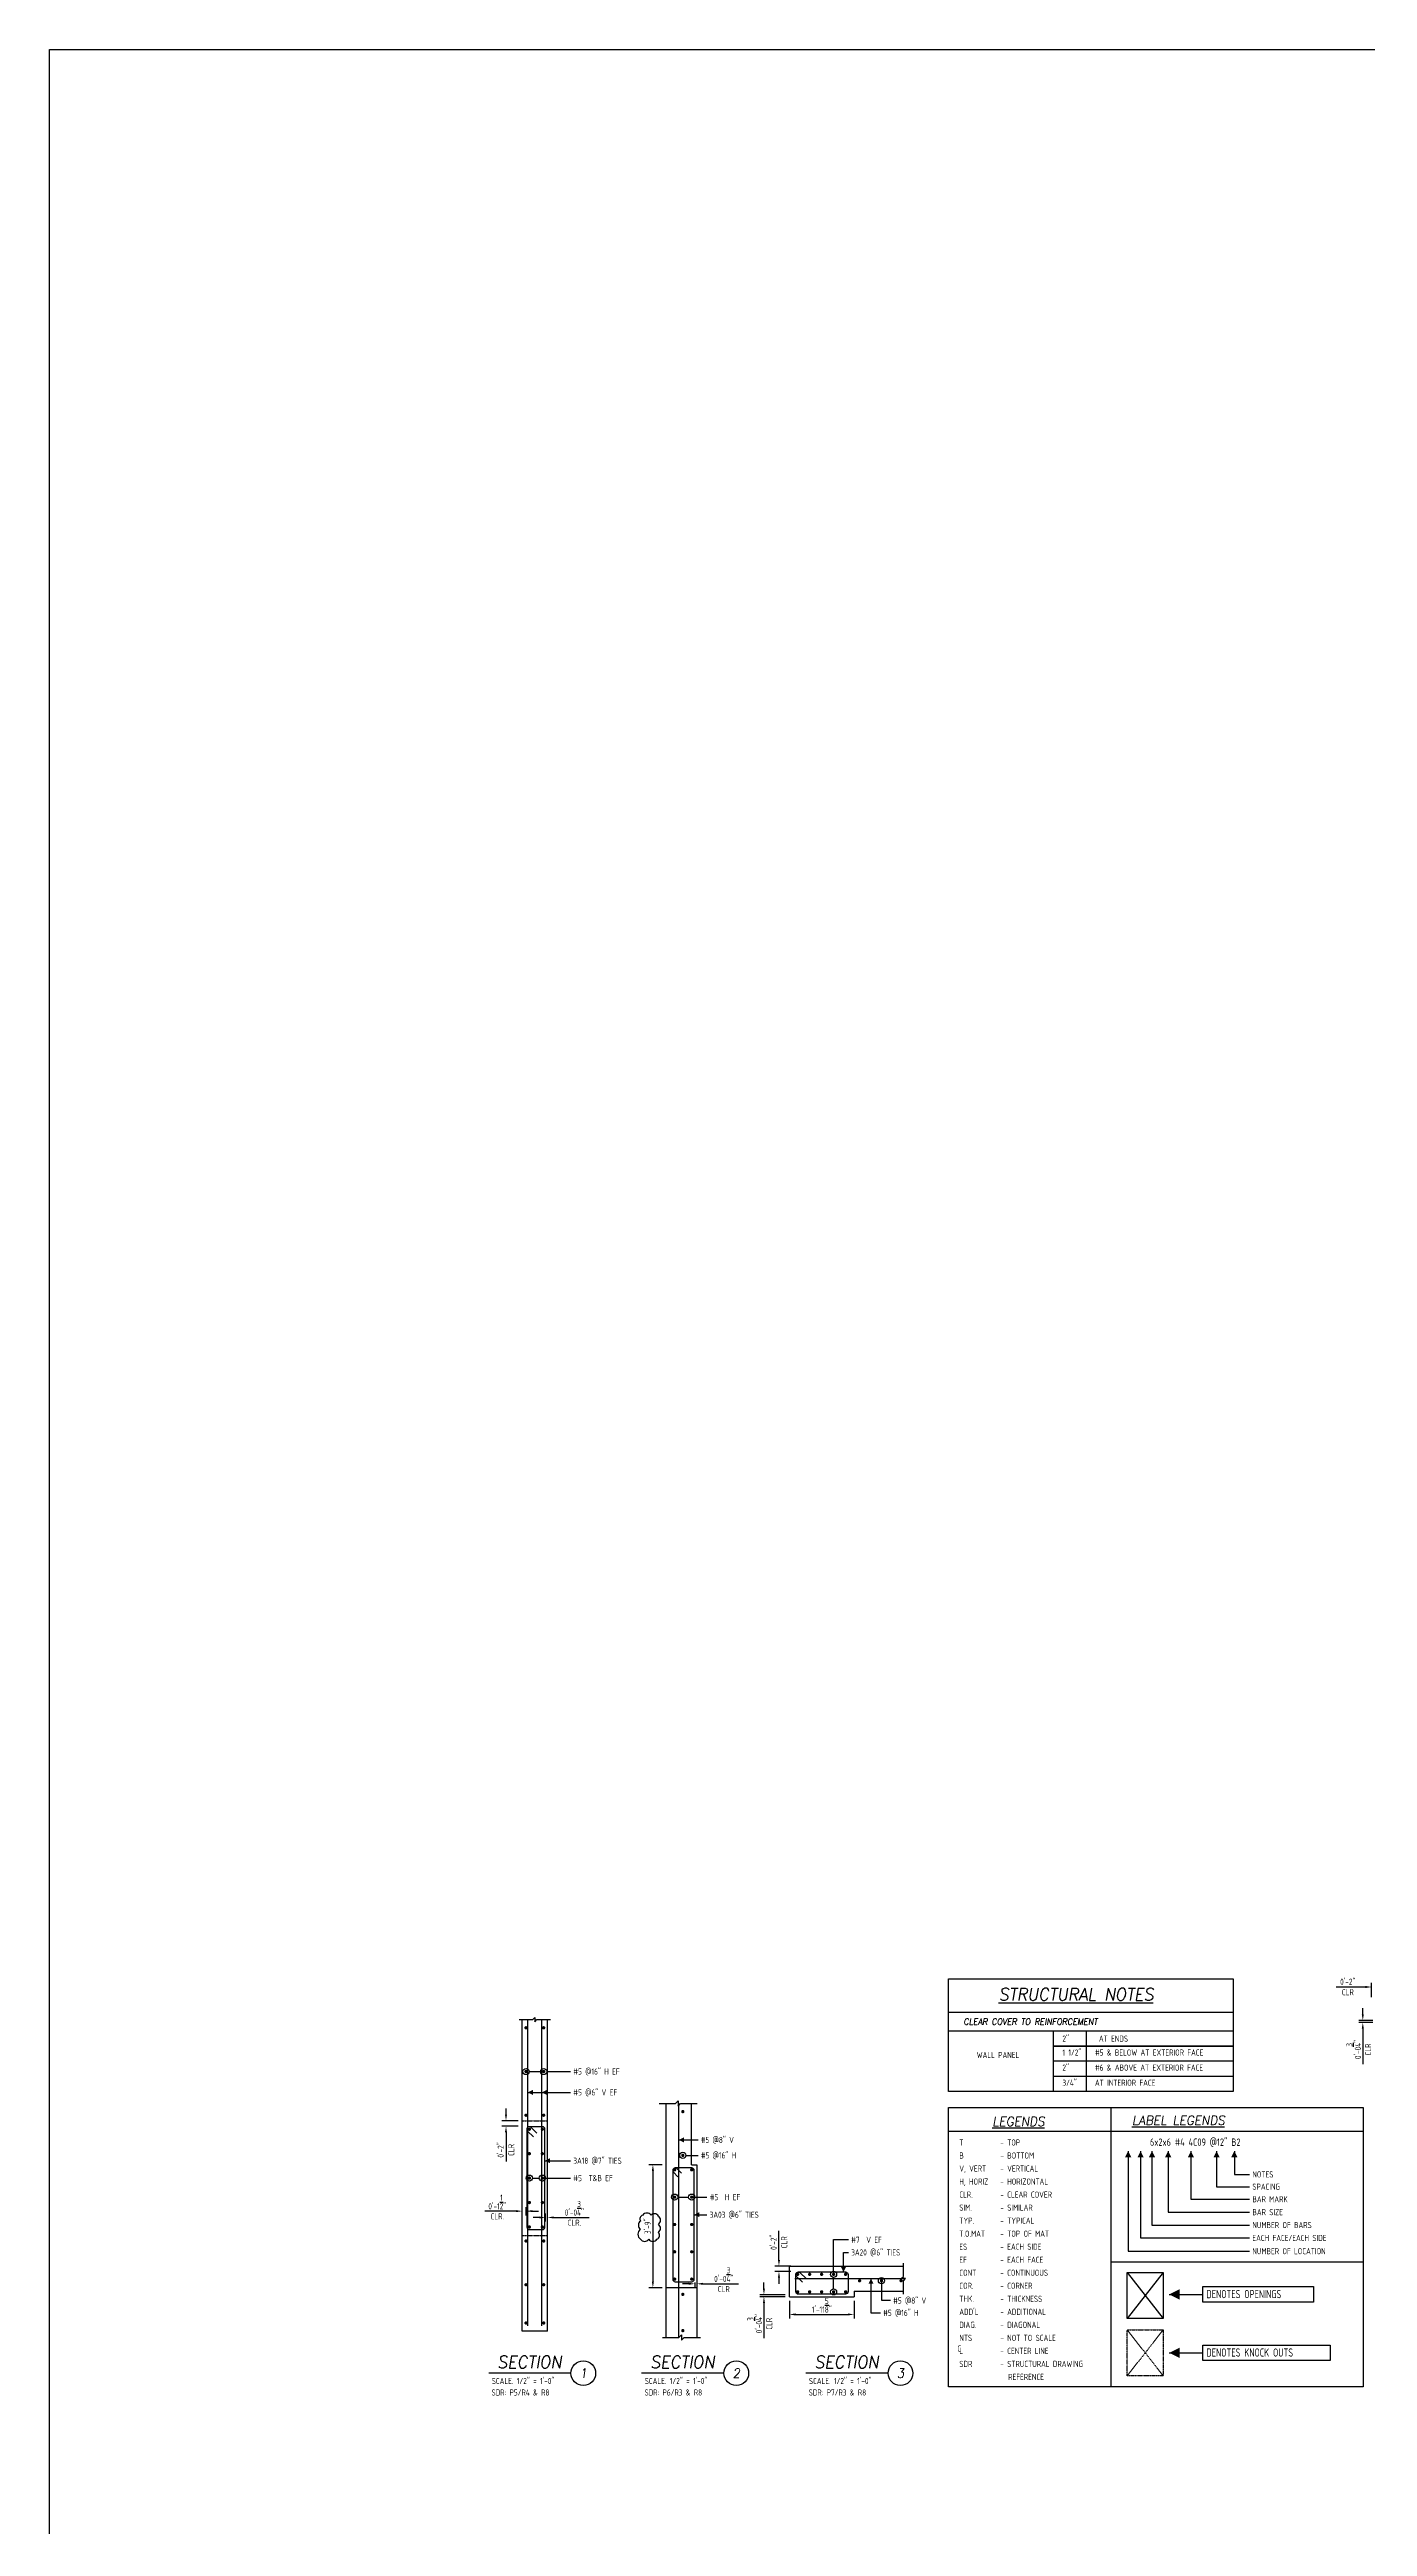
# Model space of a CAD drawing. Header units: inches. Extents: x -10781 to 50822, y -3854 to 38989.
# Drawn here: x -1828 to -1346, y 313 to 1219 of the extents above; entities that cross this region are included whole.
import ezdxf
from ezdxf.enums import TextEntityAlignment as Align

# ---------------------------------------------------------------- set-up
doc = ezdxf.new("R2010")
doc.units = ezdxf.units.IN
doc.header["$LTSCALE"] = 0.025
doc.header["$MEASUREMENT"] = 0
doc.linetypes.add('HIDDEN', pattern=[6, 3, -3])
doc.layers.get('0').update_dxf_attribs({"linetype": 'CONTINUOUS'})
doc.layers.get('Defpoints').update_dxf_attribs({"linetype": 'CONTINUOUS'})
for name, color, linetype in [('0-25', 7, 'CONTINUOUS'), ('0-25TEXT', 7, 'CONTINUOUS'), ('0-35', 3, 'CONTINUOUS'), ('0-35TEXT', 3, 'CONTINUOUS'), ('0-50', 10, 'CONTINUOUS'), ('5', 4, 'CONTINUOUS'), ('BAR-LBL', 2, 'CONTINUOUS'), ('DETAIL', 83, 'CONTINUOUS'), ('hidden', 7, 'HIDDEN'), ('REBARS', 4, 'CONTINUOUS')]:
    doc.layers.add(name, color=color, linetype=linetype)
doc.styles.add('AR', font='ARCHQUIK.shx', dxfattribs={"width": 0.8})
doc.styles.add('ROMANT', font='romant')
doc.dimstyles.new('CADS_DIM_48', dxfattribs={"dimscale": 48, "dimtxt": 0.09375, "dimasz": 0.09375, "dimexe": 0.0625, "dimexo": 0.0625, "dimgap": 0.09375, "dimtad": 0, "dimtih": 1, "dimtoh": 1, "dimzin": 1, "dimdsep": 46, "dimlunit": 4, "dimtxsty": 'AR', "dimblk": 'CLOSED', "dimcen": 0.1875, "dimadec": 0, "dimazin": 0, "dimtfac": 1, "dimtofl": 0, "dimtmove": 0, "dimatfit": 1, "dimldrblk": 'DOTBLANK', "dimfxl": 1, "dimtzin": 0, "dimarcsym": 0})

# ---------------------------------------------------------------- blocks, each defined once
blk = doc.blocks.new('*U869', base_point=(-1646.52, 421.29))
at = {"layer": 'REBARS', "color": 0}
blk.add_lwpolyline([(-1649.61, 456.71), (-1651.73, 458.83, 0.668179), (-1653.33, 458.16), (-1653.33, 422.41, 0.414213), (-1652.39, 421.48), (-1647.64, 421.48, 0.414214), (-1646.71, 422.41), (-1646.71, 458.16, 0.414213), (-1647.64, 459.1), (-1652.39, 459.1, 0.668179), (-1653.06, 457.5), (-1650.94, 455.38)], format="xyb", dxfattribs=at)
blk = doc.blocks.new('*D89')
at = {"layer": 'Defpoints', "color": 0, "transparency": 16777216}
for p in [(-1655.02, 428.21), (-1655.02, 425.1), (-1653.52, 425.1)]:
    blk.add_point(p, dxfattribs=at)
at = {"layer": 'DETAIL', "color": 0, "lineweight": -2, "transparency": 16777216}
for p, q in [((-1657.27, 428.21), (-1668.72, 428.21)), ((-1655.02, 426.6), (-1655.02, 429.71)), ((-1653.52, 426.6), (-1653.52, 429.71)), ((-1651.27, 428.21), (-1649.02, 428.21))]:
    blk.add_line(p, q, dxfattribs=at)
at = {"layer": 'DETAIL', "color": 0, "transparency": 16777216}
for points in [[(-1657.27, 428.59), (-1657.27, 427.84), (-1655.02, 428.21)], [(-1651.27, 428.59), (-1651.27, 427.84), (-1653.52, 428.21)]]:
    blk.add_solid(points, dxfattribs=at)
at = {"layer": 'DETAIL', "color": 0, "transparency": 16777216, "char_height": 2.25, "attachment_point": 5, "style": 'AR'}
for s, insert in [('0\'-1{\\H1.000000x;\\S1/2;}"', (-1664.12, 431.55)), ('CLR.', (-1664.12, 426.3))]:
    blk.add_mtext(s, dxfattribs=dict(at, insert=insert))
blk = doc.blocks.new('_DotBlank')
at = {"layer": '0-35', "color": 0, "lineweight": -2}
blk.add_line((-0.5, 0), (-1, 0), dxfattribs=at)
blk.add_circle((0, 0), 0.5, dxfattribs=at)
blk = doc.blocks.new('*D90')
at = {"layer": 'Defpoints', "color": 0, "transparency": 16777216}
for p in [(-1645.77, 425.9), (-1646.52, 422.9), (-1645.77, 422.9)]:
    blk.add_point(p, dxfattribs=at)
at = {"layer": 'DETAIL', "color": 0, "lineweight": -2, "transparency": 16777216}
for p, q in [((-1648.77, 425.9), (-1651.02, 425.9)), ((-1646.52, 424.4), (-1646.52, 427.4)), ((-1645.77, 424.4), (-1645.77, 427.4)), ((-1643.52, 425.9), (-1630.58, 425.9))]:
    blk.add_line(p, q, dxfattribs=at)
at = {"layer": 'DETAIL', "color": 0, "transparency": 16777216}
for points in [[(-1648.77, 426.27), (-1648.77, 425.52), (-1646.52, 425.9)], [(-1643.52, 426.27), (-1643.52, 425.52), (-1645.77, 425.9)]]:
    blk.add_solid(points, dxfattribs=at)
at = {"layer": 'DETAIL', "color": 0, "transparency": 16777216, "char_height": 2.25, "attachment_point": 5, "style": 'AR'}
for s, insert in [('0\'-0{\\H1.000000x;\\S3/4;}"', (-1635.93, 429.27)), ('CLR.', (-1635.93, 423.98))]:
    blk.add_mtext(s, dxfattribs=dict(at, insert=insert))
blk = doc.blocks.new('leadrblk')
blk.add_lwpolyline([(0, 0, 0, 1, 0), (1, 0, 1, 1, 0)], format="xyseb")
blk = doc.blocks.new('SECT1')
at = {"color": 7, "linetype": 'Continuous'}
blk.add_line((0.627, 0), (-0.627, 0), dxfattribs=at)
blk.add_circle((0.815, 0), 0.188, dxfattribs=at)
at = {"color": 7, "linetype": 'Continuous', "style": 'ROMANT', "oblique": 9, "width": 0.95}
blk.add_text('SECTION', height=0.1875, dxfattribs=at).set_placement((-0.006, 0.077), align=Align.CENTER)
blk.add_attdef('SECT1', text='', height=0.141, dxfattribs=at).set_placement((0.815, 0), align=Align.MIDDLE)
blk = doc.blocks.new('*U870', base_point=(-1591.9, 402.19))
at = {"layer": 'REBARS', "color": 0}
blk.add_lwpolyline([(-1596.78, 442.14), (-1598.37, 443.73, 0.668179), (-1599.97, 443.07), (-1599.97, 403.32, 0.414213), (-1599.03, 402.38), (-1593.03, 402.38, 0.414214), (-1592.09, 403.32), (-1592.09, 443.07, 0.414213), (-1593.03, 444.01), (-1599.03, 444.01, 0.668179), (-1599.69, 442.41), (-1598.1, 440.81)], format="xyb", dxfattribs=at)
blk = doc.blocks.new('*U871', base_point=(-1535.66, 397.63))
at = {"layer": 'REBARS', "color": 0}
blk.add_lwpolyline([(-1552.57, 402.22), (-1554.7, 404.35, -0.668178), (-1554.03, 405.95), (-1536.78, 405.95, -0.414214), (-1535.85, 405.01), (-1535.85, 398.76, -0.414213), (-1536.78, 397.82), (-1554.03, 397.82, -0.414214), (-1554.97, 398.76), (-1554.97, 405.01, -0.668179), (-1553.37, 405.67), (-1551.25, 403.55)], format="xyb", dxfattribs=at)
blk = doc.blocks.new('*D94')
at = {"layer": 'Defpoints', "color": 0, "transparency": 16777216}
for p in [(-1591.9, 403.62), (-1591.15, 403.62), (-1591.15, 401.62)]:
    blk.add_point(p, dxfattribs=at)
at = {"layer": 'DETAIL', "color": 0, "lineweight": -2, "transparency": 16777216}
for p, q in [((-1594.15, 401.62), (-1596.4, 401.62)), ((-1591.9, 402.12), (-1591.9, 400.12)), ((-1591.15, 402.12), (-1591.15, 400.12)), ((-1588.9, 401.62), (-1575.97, 401.62))]:
    blk.add_line(p, q, dxfattribs=at)
at = {"layer": 'DETAIL', "color": 0, "transparency": 16777216}
for points in [[(-1594.15, 402), (-1594.15, 401.25), (-1591.9, 401.62)], [(-1588.9, 402), (-1588.9, 401.25), (-1591.15, 401.62)]]:
    blk.add_solid(points, dxfattribs=at)
at = {"layer": 'DETAIL', "color": 0, "transparency": 16777216, "char_height": 2.25, "attachment_point": 5, "style": 'AR'}
for s, insert in [('0\'-0{\\H1.000000x;\\S3/4;}"', (-1581.31, 405)), ('CLR', (-1581.31, 399.71))]:
    blk.add_mtext(s, dxfattribs=dict(at, insert=insert))
blk = doc.blocks.new('*D96')
at = {"layer": 'Defpoints', "color": 0, "transparency": 16777216}
for p in [(-1561.14, 408.13), (-1555.31, 408.13), (-1555.31, 406.13)]:
    blk.add_point(p, dxfattribs=at)
at = {"layer": 'DETAIL', "color": 0, "lineweight": -2, "transparency": 16777216}
for p, q in [((-1561.14, 410.38), (-1561.14, 421.02)), ((-1556.81, 408.13), (-1562.64, 408.13)), ((-1556.81, 406.13), (-1562.64, 406.13)), ((-1561.14, 403.88), (-1561.14, 401.63))]:
    blk.add_line(p, q, dxfattribs=at)
at = {"layer": 'DETAIL', "color": 0, "transparency": 16777216}
for points in [[(-1561.51, 410.38), (-1560.76, 410.38), (-1561.14, 408.13)], [(-1561.51, 403.88), (-1560.76, 403.88), (-1561.14, 406.13)]]:
    blk.add_solid(points, dxfattribs=at)
at = {"layer": 'DETAIL', "color": 0, "transparency": 16777216, "char_height": 2.25, "attachment_point": 5, "rotation": 90, "style": 'AR'}
for s, insert in [('0\'-2"', (-1563.05, 416.83)), ('CLR', (-1559.22, 416.83))]:
    blk.add_mtext(s, dxfattribs=dict(at, insert=insert))
blk = doc.blocks.new('*D578')
at = {"layer": 'Defpoints', "color": 0, "transparency": 16777216}
for p in [(-1557.31, 396.88), (-1533.66, 396.88), (-1533.66, 390.42)]:
    blk.add_point(p, dxfattribs=at)
at = {"layer": 'DETAIL', "color": 0, "lineweight": -2, "transparency": 16777216}
for p, q in [((-1557.31, 395.38), (-1557.31, 388.92)), ((-1555.06, 390.42), (-1535.91, 390.42)), ((-1533.66, 395.38), (-1533.66, 388.92))]:
    blk.add_line(p, q, dxfattribs=at)
at = {"layer": 'DETAIL', "color": 0, "transparency": 16777216}
for points in [[(-1555.06, 390.79), (-1555.06, 390.04), (-1557.31, 390.42)], [(-1535.91, 390.79), (-1535.91, 390.04), (-1533.66, 390.42)]]:
    blk.add_solid(points, dxfattribs=at)
at = {"layer": 'DETAIL', "color": 0, "transparency": 16777216, "insert": (-1545.48, 393.79), "char_height": 2.25, "attachment_point": 5, "style": 'AR'}
blk.add_mtext('1\'-11{\\H1.000000x;\\S5/8;}"', dxfattribs=at)
blk = doc.blocks.new('*D579')
at = {"layer": 'Defpoints', "color": 0, "transparency": 16777216}
for p in [(-1566.63, 396.88), (-1557.31, 397.63), (-1557.31, 396.88)]:
    blk.add_point(p, dxfattribs=at)
at = {"layer": 'DETAIL', "color": 0, "lineweight": -2, "transparency": 16777216}
for p, q in [((-1566.63, 399.88), (-1566.63, 402.13)), ((-1558.81, 397.63), (-1568.13, 397.63)), ((-1558.81, 396.88), (-1568.13, 396.88)), ((-1566.63, 394.63), (-1566.63, 381.7))]:
    blk.add_line(p, q, dxfattribs=at)
at = {"layer": 'DETAIL', "color": 0, "transparency": 16777216}
for points in [[(-1567, 399.88), (-1566.25, 399.88), (-1566.63, 397.63)], [(-1567, 394.63), (-1566.25, 394.63), (-1566.63, 396.88)]]:
    blk.add_solid(points, dxfattribs=at)
at = {"layer": 'DETAIL', "color": 0, "transparency": 16777216, "char_height": 2.25, "attachment_point": 5, "rotation": 90, "style": 'AR'}
for s, insert in [('0\'-0{\\H1.000000x;\\S3/4;}"', (-1570, 387.04)), ('CLR', (-1564.71, 387.04))]:
    blk.add_mtext(s, dxfattribs=dict(at, insert=insert))
blk = doc.blocks.new('*D580')
at = {"layer": 'Defpoints', "color": 0, "transparency": 16777216}
for p in [(-1602.4, 445.19), (-1607.23, 400.19), (-1602.4, 400.19)]:
    blk.add_point(p, dxfattribs=at)
at = {"layer": 'DETAIL', "color": 0, "lineweight": -2, "transparency": 16777216}
for p, q in [((-1603.9, 445.19), (-1608.73, 445.19)), ((-1607.23, 442.94), (-1607.23, 402.44)), ((-1603.9, 400.19), (-1608.73, 400.19))]:
    blk.add_line(p, q, dxfattribs=at)
at = {"layer": 'DETAIL', "color": 0, "transparency": 16777216}
for points in [[(-1607.61, 442.94), (-1606.86, 442.94), (-1607.23, 445.19)], [(-1607.61, 402.44), (-1606.86, 402.44), (-1607.23, 400.19)]]:
    blk.add_solid(points, dxfattribs=at)
at = {"layer": 'DETAIL', "color": 0, "transparency": 16777216, "insert": (-1609.15, 422.69), "char_height": 2.25, "attachment_point": 5, "rotation": 90, "style": 'AR'}
blk.add_mtext('3\'-9"', dxfattribs=at)
blk = doc.blocks.new('*D592')
at = {"layer": 'Defpoints', "color": 0, "transparency": 16777216}
for p in [(-1347.67, 497.2), (-1342.46, 497.95), (-1342.46, 497.2)]:
    blk.add_point(p, dxfattribs=at)
at = {"layer": 'DETAIL', "color": 0, "lineweight": -2, "transparency": 16777216}
for p, q in [((-1347.67, 500.2), (-1347.67, 502.45)), ((-1343.96, 497.95), (-1349.17, 497.95)), ((-1343.96, 497.2), (-1349.17, 497.2)), ((-1347.67, 494.95), (-1347.67, 482.01))]:
    blk.add_line(p, q, dxfattribs=at)
at = {"layer": 'DETAIL', "color": 0, "transparency": 16777216}
for points in [[(-1348.04, 500.2), (-1347.29, 500.2), (-1347.67, 497.95)], [(-1348.04, 494.95), (-1347.29, 494.95), (-1347.67, 497.2)]]:
    blk.add_solid(points, dxfattribs=at)
at = {"layer": 'DETAIL', "color": 0, "transparency": 16777216, "char_height": 2.25, "attachment_point": 5, "rotation": 90, "style": 'AR'}
for s, insert in [('0\'-0{\\H1.000000x;\\S3/4;}"', (-1351.04, 487.35)), ('CLR', (-1345.76, 487.35))]:
    blk.add_mtext(s, dxfattribs=dict(at, insert=insert))
blk = doc.blocks.new('*D593')
at = {"layer": 'Defpoints', "color": 0, "transparency": 16777216}
for p in [(-1344.46, 510.2), (-1344.46, 504.95), (-1342.46, 504.95)]:
    blk.add_point(p, dxfattribs=at)
at = {"layer": 'DETAIL', "color": 0, "lineweight": -2, "transparency": 16777216}
for p, q in [((-1346.71, 510.2), (-1357.35, 510.2)), ((-1344.46, 506.45), (-1344.46, 511.7)), ((-1342.46, 506.45), (-1342.46, 511.7)), ((-1340.21, 510.2), (-1337.96, 510.2))]:
    blk.add_line(p, q, dxfattribs=at)
at = {"layer": 'DETAIL', "color": 0, "transparency": 16777216}
for points in [[(-1346.71, 510.58), (-1346.71, 509.83), (-1344.46, 510.2)], [(-1340.21, 510.58), (-1340.21, 509.83), (-1342.46, 510.2)]]:
    blk.add_solid(points, dxfattribs=at)
at = {"layer": 'DETAIL', "color": 0, "transparency": 16777216, "char_height": 2.25, "attachment_point": 5, "style": 'AR'}
for s, insert in [('0\'-2"', (-1353.15, 512.12)), ('CLR', (-1353.15, 508.29))]:
    blk.add_mtext(s, dxfattribs=dict(at, insert=insert))
blk = doc.blocks.new('A$C2A293661')
at = {"layer": '0-35TEXT', "style": 'AR', "width": 0.8}
for s, p in [('C', (-0.72, 0.84)), ('L', (0, 0))]:
    blk.add_text(s, height=2.25, dxfattribs=at).set_placement(p)
blk = doc.blocks.new('*D1280')
at = {"layer": 'Defpoints', "color": 0, "transparency": 16777216}
for p in [(-1660.94, 459.29), (-1655.02, 461.29), (-1655.02, 459.29)]:
    blk.add_point(p, dxfattribs=at)
at = {"layer": 'DETAIL', "color": 0, "lineweight": -2, "transparency": 16777216}
for p, q in [((-1660.94, 463.54), (-1660.94, 465.79)), ((-1656.52, 461.29), (-1662.44, 461.29)), ((-1656.52, 459.29), (-1662.44, 459.29)), ((-1660.94, 457.04), (-1660.94, 446.4))]:
    blk.add_line(p, q, dxfattribs=at)
at = {"layer": 'DETAIL', "color": 0, "transparency": 16777216}
for points in [[(-1661.32, 463.54), (-1660.57, 463.54), (-1660.94, 461.29)], [(-1661.32, 457.04), (-1660.57, 457.04), (-1660.94, 459.29)]]:
    blk.add_solid(points, dxfattribs=at)
at = {"layer": 'DETAIL', "color": 0, "transparency": 16777216, "char_height": 2.25, "attachment_point": 5, "rotation": 90, "style": 'AR'}
for s, insert in [('0\'-2"', (-1662.86, 450.59)), ('CLR', (-1659.03, 450.59))]:
    blk.add_mtext(s, dxfattribs=dict(at, insert=insert))

msp = doc.modelspace()

# ---------------------------------------------------------------- linework, layer by layer
at = {"layer": '0-25'}
for points in [[(-1420.68279, 405.71958), (-1433.82167, 388.92323)], [(-1433.82167, 405.71958), (-1420.68279, 388.92323)]]:
    msp.add_lwpolyline(points, dxfattribs=at)
at = {"layer": '0-25TEXT'}
for points in [[(-1652.93062, 471.64559), (-1637.30636, 471.64559)], [(-1652.50283, 479.28841), (-1648.28605, 479.28841)], [(-1646.03605, 479.28841), (-1637.30636, 479.28841)], [(-1597.77943, 454.25102), (-1590.72326, 454.25102)], [(-1646.70693, 446.66032), (-1637.30636, 446.66032)], [(-1433.46129, 450.17441), (-1433.46129, 413.56547), (-1389.03726, 413.56547)], [(-1428.91068, 450.17441), (-1428.91068, 418.40345), (-1389.03726, 418.40345)], [(-1424.74727, 450.17441), (-1424.74727, 423.12216), (-1389.03726, 423.12216)], [(-1418.84114, 450.17441), (-1418.84114, 427.84086), (-1389.03726, 427.84086)], [(-1410.51431, 450.17441), (-1410.51431, 432.55957), (-1389.03726, 432.55957)], [(-1401.12253, 450.17441), (-1401.12253, 437.15904), (-1389.03726, 437.15904)], [(-1394.63546, 450.17441), (-1394.63546, 441.63924), (-1389.03726, 441.63924)], [(-1651.26943, 440.28841), (-1648.76943, 440.28841)], [(-1646.51943, 440.28841), (-1637.30636, 440.28841)], [(-1592.09192, 426.89617), (-1587.46462, 426.89617)], [(-1537.55954, 405.94646), (-1537.55954, 413.10105), (-1535.71405, 413.10105)], [(-1527.49238, 403.50895), (-1527.49239, 390.98972), (-1524.03502, 390.98971)], [(-1418.42391, 397.74725), (-1406.12332, 397.74725)], [(-1418.42391, 376.37032), (-1406.12332, 376.37032)], [(-1418.42391, 376.37032), (-1406.12332, 376.37032)]]:
    msp.add_lwpolyline(points, dxfattribs=at)
at = {"layer": '0-35'}
for p, q in [((-1655.01944, 384.28841), (-1655.01944, 498.25588)), ((-1645.76944, 384.28841), (-1645.76944, 498.25588)), ((-1602.40443, 381.97664), (-1602.40443, 467.57945)), ((-1593.15443, 445.19334), (-1593.15443, 467.57945)), ((-1593.15443, 445.19334), (-1591.15443, 445.19334)), ((-1591.15443, 445.19334), (-1591.15443, 381.97664)), ((-1557.31141, 396.88395), (-1557.31141, 408.13395)), ((-1557.31141, 408.13395), (-1515.65829, 408.13395)), ((-1591.15443, 400.19334), (-1602.40443, 400.19334)), ((-1533.65829, 398.88395), (-1533.65829, 396.88395)), ((-1533.65829, 398.88395), (-1515.65829, 398.88395)), ((-1557.31141, 396.88395), (-1533.65829, 396.88395)), ((-1645.76944, 384.28841), (-1655.01944, 384.28841))]:
    msp.add_line(p, q, dxfattribs=at)
at = {"layer": '0-35', "color": 0, "lineweight": -2}
for p, q in [((-1595.16306, 448.61199), (-1590.72326, 448.61199)), ((-1598.15441, 433.32459), (-1594.15442, 433.32459)), ((-1591.90442, 433.32459), (-1587.46462, 433.32459)), ((-1541.1655, 406.20765), (-1541.1655, 417.79357)), ((-1541.1655, 417.79357), (-1535.71405, 417.79357)), ((-1541.1655, 399.81026), (-1541.1655, 403.95765))]:
    msp.add_line(p, q, dxfattribs=at)
at = {"layer": '0-35', "color": 1, "elevation": 0}
for points in [[(-1499.15557, 471.98807), (-1499.15557, 513.17157), (-1395.03814, 513.17157), (-1395.03814, 471.98807)], [(-1460.89159, 488.5651), (-1395.03814, 488.5651)], [(-1395.03814, 488.5651), (-1460.89159, 488.5651)], [(-1395.03814, 483.03943), (-1460.89159, 483.03943)], [(-1395.03814, 471.98807), (-1499.15557, 471.98807)], [(-1395.03814, 477.51375), (-1460.89159, 477.51375)]]:
    msp.add_lwpolyline(points, dxfattribs=at)
at = {"layer": '0-35'}
for points in [[(-1656.10956, 498.25588), (-1651.16527, 498.25588), (-1650.39444, 499.02671), (-1650.39444, 497.48504), (-1649.62361, 498.25588), (-1644.67931, 498.25588)], [(-1604.9831, 467.57945), (-1598.96978, 467.57945), (-1598.03228, 468.51695), (-1598.03228, 466.64195), (-1597.09478, 467.57945), (-1591.08145, 467.57945)], [(-1515.65829, 397.79383), (-1515.65829, 402.73812), (-1514.88746, 403.50895), (-1516.42912, 403.50895), (-1515.65829, 404.27979), (-1515.65829, 409.22408)], [(-1603.73026, 381.97664), (-1597.71693, 381.97664), (-1596.77943, 382.91414), (-1596.77943, 381.03914), (-1595.84193, 381.97664), (-1589.82861, 381.97664)]]:
    msp.add_lwpolyline(points, dxfattribs=at)
at = {"layer": '0-35', "elevation": 0}
msp.add_lwpolyline([(-1433.82167, 405.71958), (-1420.68279, 405.71958), (-1420.68279, 388.92323), (-1433.82167, 388.92323)], close=True, dxfattribs=at)
at = {"layer": '0-35', "color": 0, "lineweight": -2}
for centre in [(-1653.62783, 479.28841), (-1647.16105, 479.28841), (-1596.28806, 448.61199), (-1652.39443, 440.28841), (-1647.64443, 440.28841), (-1599.27941, 433.32459), (-1593.02942, 433.32459), (-1541.1655, 398.68526), (-1541.16549, 405.08265)]:
    msp.add_circle(centre, 1.125, dxfattribs=at)
at = {"layer": '0-50'}
for p, q in [((-1395.03814, 500.87117, 0), (-1499.15557, 500.87117, 0)), ((-1395.03814, 494.09078, 0), (-1499.15557, 494.09078, 0)), ((-1460.89159, 494.09078, 0), (-1460.89159, 471.98807, 0)), ((-1448.8409, 494.09078, 0), (-1448.8409, 471.98807, 0)), ((-1439.83581, 466.12321, 0), (-1439.83581, 363.96491, 0)), ((-1347.49024, 457.33174, 0), (-1499.15557, 457.33174, 0)), ((-1347.49024, 409.5194, 0), (-1439.83581, 409.5194, 0)), ((-1347.49024, 363.96491, 0), (-1499.15557, 363.96491, 0))]:
    msp.add_line(p, q, dxfattribs=at)
at = {"layer": '0-50', "elevation": 0}
for points in [[(-1499.15557, 363.96491), (-1499.15557, 466.12321), (-1347.49024, 466.12321), (-1347.49024, 363.96491)], [(-1406.12332, 400.58407), (-1365.72864, 400.58407), (-1365.72864, 394.91043), (-1406.12332, 394.91043)], [(-1406.12332, 379.20715), (-1359.63217, 379.20715), (-1359.63217, 373.5335), (-1406.12332, 373.5335)]]:
    msp.add_lwpolyline(points, close=True, dxfattribs=at)
at = {"layer": '5', "const_width": 0.6}
for points in [[(-1653.32783, 495.28841, -1), (-1653.92783, 495.28841, -1)], [(-1647.46105, 495.28841, 1), (-1646.86105, 495.28841, 1)], [(-1653.32783, 479.28841, -1), (-1653.92783, 479.28841, -1)], [(-1647.46105, 479.28841, 1), (-1646.86105, 479.28841, 1)], [(-1653.32783, 463.28841, -1), (-1653.92783, 463.28841, -1)], [(-1647.46105, 463.28841, 1), (-1646.86105, 463.28841, 1)], [(-1595.98806, 464.61199, -1), (-1596.58806, 464.61199, -1)], [(-1652.69442, 458.16341, 1), (-1652.09442, 458.16341, 1)], [(-1647.34442, 458.16341, -1), (-1647.94442, 458.16341, -1)], [(-1652.69443, 449.22591, 1), (-1652.09443, 449.22591, 1)], [(-1647.34443, 449.22591, -1), (-1647.94443, 449.22591, -1)], [(-1595.98806, 448.61199, -1), (-1596.58806, 448.61199, -1)], [(-1652.69443, 440.28841, 1), (-1652.09443, 440.28841, 1)], [(-1647.34443, 440.28841, -1), (-1647.94443, 440.28841, -1)], [(-1599.57941, 443.31834, 1), (-1598.97941, 443.31834, 1)], [(-1592.72942, 443.31834, -1), (-1593.32942, 443.31834, -1)], [(-1652.69443, 431.35091, 1), (-1652.09443, 431.35091, 1)], [(-1647.34443, 431.35091, -1), (-1647.94443, 431.35091, -1)], [(-1599.57941, 433.32459, 1), (-1598.97941, 433.32459, 1)], [(-1592.72942, 433.32459, -1), (-1593.32942, 433.32459, -1)], [(-1653.32784, 417.28841, -1), (-1653.92784, 417.28841, -1)], [(-1652.69444, 422.41341, 1), (-1652.09444, 422.41341, 1)], [(-1647.34444, 422.41341, -1), (-1647.94444, 422.41341, -1)], [(-1647.46104, 417.28841, 1), (-1646.86104, 417.28841, 1)], [(-1599.57941, 423.33084, 1), (-1598.97941, 423.33084, 1)], [(-1592.72942, 423.33084, -1), (-1593.32942, 423.33084, -1)], [(-1599.57941, 413.33709, 1), (-1598.97941, 413.33709, 1)], [(-1592.72942, 413.33709, -1), (-1593.32942, 413.33709, -1)], [(-1653.32784, 401.28841, -1), (-1653.92784, 401.28841, -1)], [(-1647.46104, 401.28841, 1), (-1646.86104, 401.28841, 1)], [(-1599.57941, 403.34335, 1), (-1598.97941, 403.34335, 1)], [(-1592.72942, 403.34335, -1), (-1593.32942, 403.34335, -1)], [(-1554.60509, 398.68527, 1), (-1554.00509, 398.68526, 1)], [(-1554.60508, 405.08265, -1), (-1554.00508, 405.08265, -1)], [(-1550.22523, 398.68527, 1), (-1549.62523, 398.68526, 1)], [(-1550.22522, 405.08265, -1), (-1549.62522, 405.08265, -1)], [(-1545.84536, 405.08265, -1), (-1545.24536, 405.08265, -1)], [(-1545.84536, 398.68527, 1), (-1545.24536, 398.68526, 1)], [(-1541.4655, 398.68527, 1), (-1540.8655, 398.68526, 1)], [(-1541.46549, 405.08265, -1), (-1540.86549, 405.08265, -1)], [(-1537.08563, 405.08265, -1), (-1536.48563, 405.08265, -1)], [(-1537.08563, 398.68527, 1), (-1536.48563, 398.68526, 1)], [(-1531.95829, 402.75497, -1), (-1531.35829, 402.75497, -1)], [(-1523.95829, 402.75497, -1), (-1523.35829, 402.75497, -1)], [(-1516.80093, 402.75497, -1), (-1516.20093, 402.75497, -1)], [(-1595.98806, 397.7747, 1), (-1596.58806, 397.7747, 1)], [(-1653.32784, 387.28841, -1), (-1653.92784, 387.28841, -1)], [(-1647.46104, 387.28841, 1), (-1646.86104, 387.28841, 1)], [(-1595.98806, 384.49092, 1), (-1596.58806, 384.49092, 1)]]:
    msp.add_lwpolyline(points, format="xyb", close=True, dxfattribs=at)
at = {"layer": 'BAR-LBL'}
msp.add_lwpolyline([(-1827.83028, 1218.9583), (2524.72777, 1218.9583), (2524.72777, -1266.46422), (-1827.83028, -1266.46422)], close=True, dxfattribs=at)
at = {"layer": 'DETAIL'}
msp.add_lwpolyline([(-1611.75347, 417.92733, 0.52056705), (-1608.75347, 417.92733, 0.52056705), (-1605.75347, 417.92733, 0.52056705), (-1605.23912, 420.41299, 0.52056705), (-1605.23912, 423.41299, 0.52056705), (-1605.23912, 426.41299, 0.52056705), (-1607.91776, 426.73435, 0.52056705), (-1610.91776, 426.73435, 0.52056705), (-1611.75347, 424.57006, 0.52056705), (-1611.75347, 421.57006, 0.52056705)], format="xyb", close=True, dxfattribs=at)
at = {"layer": 'hidden'}
for p, q in [((-1655.01944, 461.28841), (-1645.76944, 461.28841)), ((-1655.01944, 419.28841), (-1645.76944, 419.28841))]:
    msp.add_line(p, q, dxfattribs=at)
at = {"layer": 'hidden', "elevation": 0}
msp.add_lwpolyline([(-1433.82167, 384.76849), (-1420.68279, 384.76849), (-1420.68279, 367.97215), (-1433.82167, 367.97215)], close=True, dxfattribs=at)
at = {"layer": 'hidden'}
for points in [[(-1420.68279, 384.76849), (-1433.82167, 367.97215)], [(-1433.82167, 384.76849), (-1420.68279, 367.97215)]]:
    msp.add_lwpolyline(points, dxfattribs=at)
at = {"layer": 'REBARS'}
for points in [[(-1652.93065, 386.28841), (-1652.93061, 498.25588)], [(-1647.85823, 386.28841), (-1647.85826, 498.25588)], [(-1597.77946, 381.97664), (-1597.77943, 467.57945)], [(-1555.31141, 403.50893), (-1514.88746, 403.50895)]]:
    msp.add_lwpolyline(points, dxfattribs=at)

# ---------------------------------------------------------------- block references
at = {"layer": '0-25TEXT', "xscale": 1.874645669291339, "yscale": 0.7502362204724409}
for p in [(-1652.93062, 471.64559), (-1647.85825, 471.64559), (-1597.77943, 454.25102), (-1646.70693, 446.66032), (-1592.09192, 426.89617)]:
    msp.add_blockref('leadrblk', p, dxfattribs=at)
at = {"layer": '0-25TEXT', "xscale": 2.249574803150615, "yscale": 0.9002834645671101, "zscale": 1.2, "rotation": 270.0000046056895}
for p in [(-1433.46129, 450.17441, 0), (-1428.91068, 450.17441, 0), (-1424.74727, 450.17441, 0), (-1418.84114, 450.17441, 0), (-1410.51431, 450.17441, 0), (-1401.12253, 450.17441, 0), (-1394.63546, 450.17441, 0)]:
    msp.add_blockref('leadrblk', p, dxfattribs=at)
at = {"layer": '0-25TEXT'}
for p, xscale, yscale, rotation in [((-1537.55954, 405.94646), -1.874645669291339, 0.7502362204724409, 269.9999953942965), ((-1527.49238, 403.50895), 1.874645669291339, 0.7502362204724411, 269.9999049903157)]:
    msp.add_blockref('leadrblk', p, dxfattribs=dict(at, xscale=xscale, yscale=yscale, rotation=rotation))
at = {"layer": '0-25TEXT', "xscale": 3.749291338582678, "yscale": 1.500472440944882, "zscale": 0.5}
for p in [(-1418.42391, 397.74725, 0), (-1418.42391, 376.37032, 0)]:
    msp.add_blockref('leadrblk', p, dxfattribs=at)
at = {"layer": '0-25TEXT', "xscale": 24, "yscale": 24, "zscale": 24}
for p, values in [((-1652.23082, 368.93136), {'SECT1': '1'}), ((-1596.29576, 368.93136), {'SECT1': '2'}), ((-1536.2724, 368.93136), {'SECT1': '3'})]:
    msp.add_blockref('SECT1', p, dxfattribs=at).add_auto_attribs(values)
at = {"layer": '0-35'}
msp.add_blockref('A$C2A293661', (-1495.18542, 375.96626, 0), dxfattribs=at)
at = {"layer": 'REBARS', "color": 4}
for name, p in [('*U869', (-1646.51944, 421.28841)), ('*U870', (-1591.90443, 402.19334)), ('*U871', (-1535.65824, 397.63395))]:
    msp.add_blockref(name, p, dxfattribs=at)

# ---------------------------------------------------------------- texts
at = {"linetype": 'Continuous', "style": 'ROMANT', "oblique": 9, "width": 0.95}
for s, height, p in [('%%USTRUCTURAL NOTES', 4.5, (-1452.44338, 505.27359, 0)), ('%%ULEGENDS', 3.375, (-1473.53781, 459.33521, 0)), ('%%ULABEL LEGENDS', 3.375, (-1415.05806, 459.73973, 0))]:
    msp.add_text(s, height=height, dxfattribs=at).set_placement(p, align=Align.CENTER)
msp.add_text('CLEAR COVER TO REINFORCEMENT', height=2.25, dxfattribs=at).set_placement((-1493.66818, 496.38665, 0))
at = {"layer": '0-25TEXT', "style": 'AR', "width": 0.8}
for s, height, p in [('#5 @16" H EF', 2.2497638, (-1636.30647, 478.16353)), ('#5 @6" V EF', 2.2497638, (-1636.30647, 470.52071)), ('#5 @8" V', 2.249764, (-1589.72336, 453.12614)), ('3A18 @7" TIES', 2.2497638, (-1636.30647, 445.53544)), ('#5 @16" H', 2.249764, (-1589.72336, 447.4871)), ('#5  T&B EF', 2.249764, (-1636.30647, 439.16353)), ('#5  H EF', 2.249764, (-1586.46473, 432.19971)), ('3A03 @6" TIES', 2.2497638, (-1586.46473, 425.77129)), ('#7  V EF', 2.249764, (-1534.71415, 416.59111)), ('3A20 @6" TIES', 2.2497638, (-1534.71415, 411.97617)), ('#5 @8" V', 2.249764, (-1519.38529, 394.38184))]:
    msp.add_text(s, height=height, dxfattribs=at).set_placement(p)
msp.add_text('#5 @16" H', height=2.249764, rotation=359.99990038, dxfattribs=at).set_placement((-1523.03513, 389.86483))
at = {"layer": '0-35TEXT', "style": 'AR', "width": 0.8}
for s, height, p in [('2"', 2.25, (-1457.50179, 490.19626, 0)), ('AT ENDS', 2.25, (-1444.15426, 490.19626, 0)), ('WALL PANEL', 2.25, (-1488.82413, 484.20509, 0)), ('1 1/2"', 2.25, (-1457.50179, 485.10897, 0)), ('2"', 2.25, (-1457.50179, 479.58329, 0)), ('#5 & BELOW AT EXTERIOR FACE  ', 2.25, (-1445.60532, 485.10897, 0)), ('#6 & ABOVE AT EXTERIOR FACE   ', 2.25, (-1445.60532, 479.58329, 0)), ('3/4"', 2.25, (-1457.50179, 474.05761, 0)), ('AT INTERIOR FACE   ', 2.25, (-1445.60532, 474.05761, 0)), ('T', 2.25, (-1495.18542, 452.19474, 0)), ('- TOP', 2.25, (-1480.20722, 452.19474, 0)), ('V, VERT', 2.25, (-1495.18542, 442.66618, 0)), ('B', 2.25, (-1495.18542, 447.43046, 0)), ('- BOTTOM', 2.25, (-1480.20722, 447.43046, 0)), ('- VERTICAL', 2.25, (-1480.20722, 442.66618, 0)), ('H, HORIZ', 2.25, (-1495.18542, 437.9019, 0)), ('CLR.', 2.25, (-1495.18542, 433.13762, 0)), ('- HORIZONTAL', 2.25, (-1480.20722, 437.9019, 0)), ('- CLEAR COVER', 2.25, (-1480.20722, 433.13762, 0)), ('SPACING', 2.25, (-1388.03726, 436.03404, 0)), ('NOTES', 2.25, (-1388.03726, 440.51424, 0)), ('SIM.', 2.25, (-1495.18542, 428.37334, 0)), ('TYP.', 2.25, (-1495.18542, 423.60906, 0)), ('- SIMILAR', 2.25, (-1480.20722, 428.37334, 0)), ('- TYPICAL', 2.25, (-1480.20722, 423.60906, 0)), ('BAR MARK', 2.25, (-1388.03726, 431.43457, 0)), ('BAR SIZE', 2.25, (-1388.03726, 426.71586, 0)), ('T.O.MAT', 2.25, (-1495.18542, 418.84478, 0)), ('- TOP OF MAT', 2.25, (-1480.20722, 418.84478, 0)), ('NUMBER OF BARS', 2.25, (-1388.03726, 421.99716, 0)), ('EACH FACE/EACH SIDE', 2.25, (-1388.03726, 417.27845, 0)), ('ES', 2.25, (-1495.18542, 414.0805, 0)), ('EF', 2.25, (-1495.18542, 409.31622, 0)), ('- EACH SIDE', 2.25, (-1480.20722, 414.0805, 0)), ('- EACH FACE', 2.25, (-1480.20722, 409.31622, 0)), ('NUMBER OF LOCATION', 2.25, (-1388.03726, 412.44047, 0)), ('CONT', 2.25, (-1495.18542, 404.55194, 0)), ('COR.', 2.25, (-1495.18542, 399.78766, 0)), ('- CONTINUOUS', 2.25, (-1480.20722, 404.55194, 0)), ('- CORNER', 2.25, (-1480.20722, 399.78766, 0)), ('DENOTES OPENINGS', 3, (-1404.8376, 396.36842, 0)), ('THK.', 2.25, (-1495.18542, 395.02338, 0)), ("ADD'L", 2.25, (-1495.18542, 390.2591, 0)), ('- THICKNESS', 2.25, (-1480.20722, 395.02338, 0)), ('- ADDITIONAL', 2.25, (-1480.20722, 390.2591, 0)), ('DIAG.', 2.25, (-1495.18542, 385.49482, 0)), ('NTS', 2.25, (-1495.18542, 380.73054, 0)), ('- DIAGONAL', 2.25, (-1480.20722, 385.49482, 0)), ('- NOT TO SCALE', 2.25, (-1480.20722, 380.73054, 0)), ('SDR', 2.25, (-1495.18542, 371.20198, 0)), ('- CENTER LINE', 2.25, (-1480.20722, 375.96626, 0)), ('- STRUCTURAL DRAWING', 2.25, (-1480.20722, 371.20198, 0)), ('DENOTES KNOCK OUTS', 3, (-1404.8376, 374.99149, 0)), ('SDR: P5/R4 & R8', 2.2499437, (-1666.236, 360.74452)), ('SCALE. 1/2" = 1\'-0"', 2.2499437, (-1666.1392, 364.95259)), ('SDR: P6/R3 & R8', 2.2499437, (-1610.30093, 360.74452)), ('SCALE. 1/2" = 1\'-0"', 2.2499437, (-1610.20414, 364.95259)), ('SDR: P7/R3 & R8', 2.2499437, (-1550.27757, 360.74452)), ('SCALE. 1/2" = 1\'-0"', 2.2499437, (-1550.18077, 364.95259)), ('REFERENCE', 2.25, (-1477.31786, 366.4377, 0))]:
    msp.add_text(s, height=height, dxfattribs=at).set_placement(p)
msp.add_text('6x2x6 #4 4C09 @12" B2', height=2.7, dxfattribs=at).set_placement((-1392.36449, 452.09588, 0), align=Align.RIGHT)

# ---------------------------------------------------------------- dimensions: what is measured, and where the dimension line sits
at = {"layer": 'DETAIL'}
for base, p1, p2, text, picture, middle in [((-1344.45752, 510.20481), (-1342.45752, 504.9479), (-1344.45752, 504.9479), '<>\\XCLR', '*D593', (-1353.15234, 510.20481)), ((-1655.01944, 428.21034), (-1653.51944, 425.10328), (-1655.01944, 425.10328), '<>\\XCLR.', '*D89', (-1664.11771, 428.21034)), ((-1645.76944, 425.8953), (-1646.51944, 422.8977), (-1645.76944, 422.8977), '<>\\XCLR.', '*D90', (-1635.92633, 425.8953)), ((-1591.15443, 401.62439), (-1591.90443, 403.62439), (-1591.15443, 403.62439), '<>\\XCLR', '*D94', (-1581.31133, 401.62439))]:
    dim = msp.add_linear_dim(base=base, p1=p1, p2=p2, text=text, dimstyle='CADS_DIM_48', override={"dimscale": 24, "dimgap": 0.03125, "dimtad": 1, "dimtih": 0, "dimtoh": 0, "dimdec": 4, "dimtdec": 4}, dxfattribs=at)
    dim.commit()
    dim.dimension.update_dxf_attribs({"geometry": picture, "text_midpoint": middle})
for base, p1, p2, angle, text, picture, middle in [((-1347.66909, 497.1979), (-1342.45752, 497.9479), (-1342.45752, 497.1979), 90, '<>\\XCLR', '*D592', (-1347.66909, 487.3548)), ((-1660.94304, 459.28841), (-1655.01944, 461.28841), (-1655.01944, 459.28841), 90, '<>\\XCLR', '*D1280', (-1660.94304, 450.59358)), ((-1607.23458, 400.19334), (-1602.40443, 445.19334), (-1602.40443, 400.19334), 90, '3\'-9"', '*D580', (-1609.14837, 422.69334)), ((-1561.13796, 408.13395), (-1555.31141, 406.13395), (-1555.31141, 408.13395), 270, '<>\\XCLR', '*D96', (-1561.13796, 416.82878)), ((-1566.62599, 396.88395), (-1557.31141, 397.63395), (-1557.31141, 396.88395), 90, '<>\\XCLR', '*D579', (-1566.62599, 387.04085))]:
    dim = msp.add_linear_dim(base=base, p1=p1, p2=p2, angle=angle, text=text, dimstyle='CADS_DIM_48', override={"dimscale": 24, "dimgap": 0.03125, "dimtad": 1, "dimtih": 0, "dimtoh": 0, "dimdec": 4, "dimtdec": 4}, dxfattribs=at)
    dim.commit()
    dim.dimension.update_dxf_attribs({"geometry": picture, "text_midpoint": middle})
dim = msp.add_linear_dim(base=(-1533.65829, 390.42), p1=(-1557.31141, 396.88395), p2=(-1533.65829, 396.88395), dimstyle='CADS_DIM_48', override={"dimscale": 24, "dimgap": 0.03125, "dimtad": 1, "dimtih": 0, "dimtoh": 0, "dimdec": 4, "dimtdec": 4}, dxfattribs=at)
dim.commit()
dim.dimension.update_dxf_attribs({"geometry": '*D578', "text_midpoint": (-1545.48485, 393.795)})

# ---------------------------------------------------------------- leaders
at = {"layer": '0-25TEXT'}
msp.add_leader([(-1523.65829, 402.75497), (-1523.65829, 395.5843), (-1520.38518, 395.5843)], dimstyle='CADS_DIM_48', override={"dimscale": 24, "dimgap": 0.03125, "dimtad": 0, "dimtih": 0, "dimtoh": 0, "dimdec": 4, "dimtdec": 4}, dxfattribs=at)

doc.saveas('drawing.dxf')
